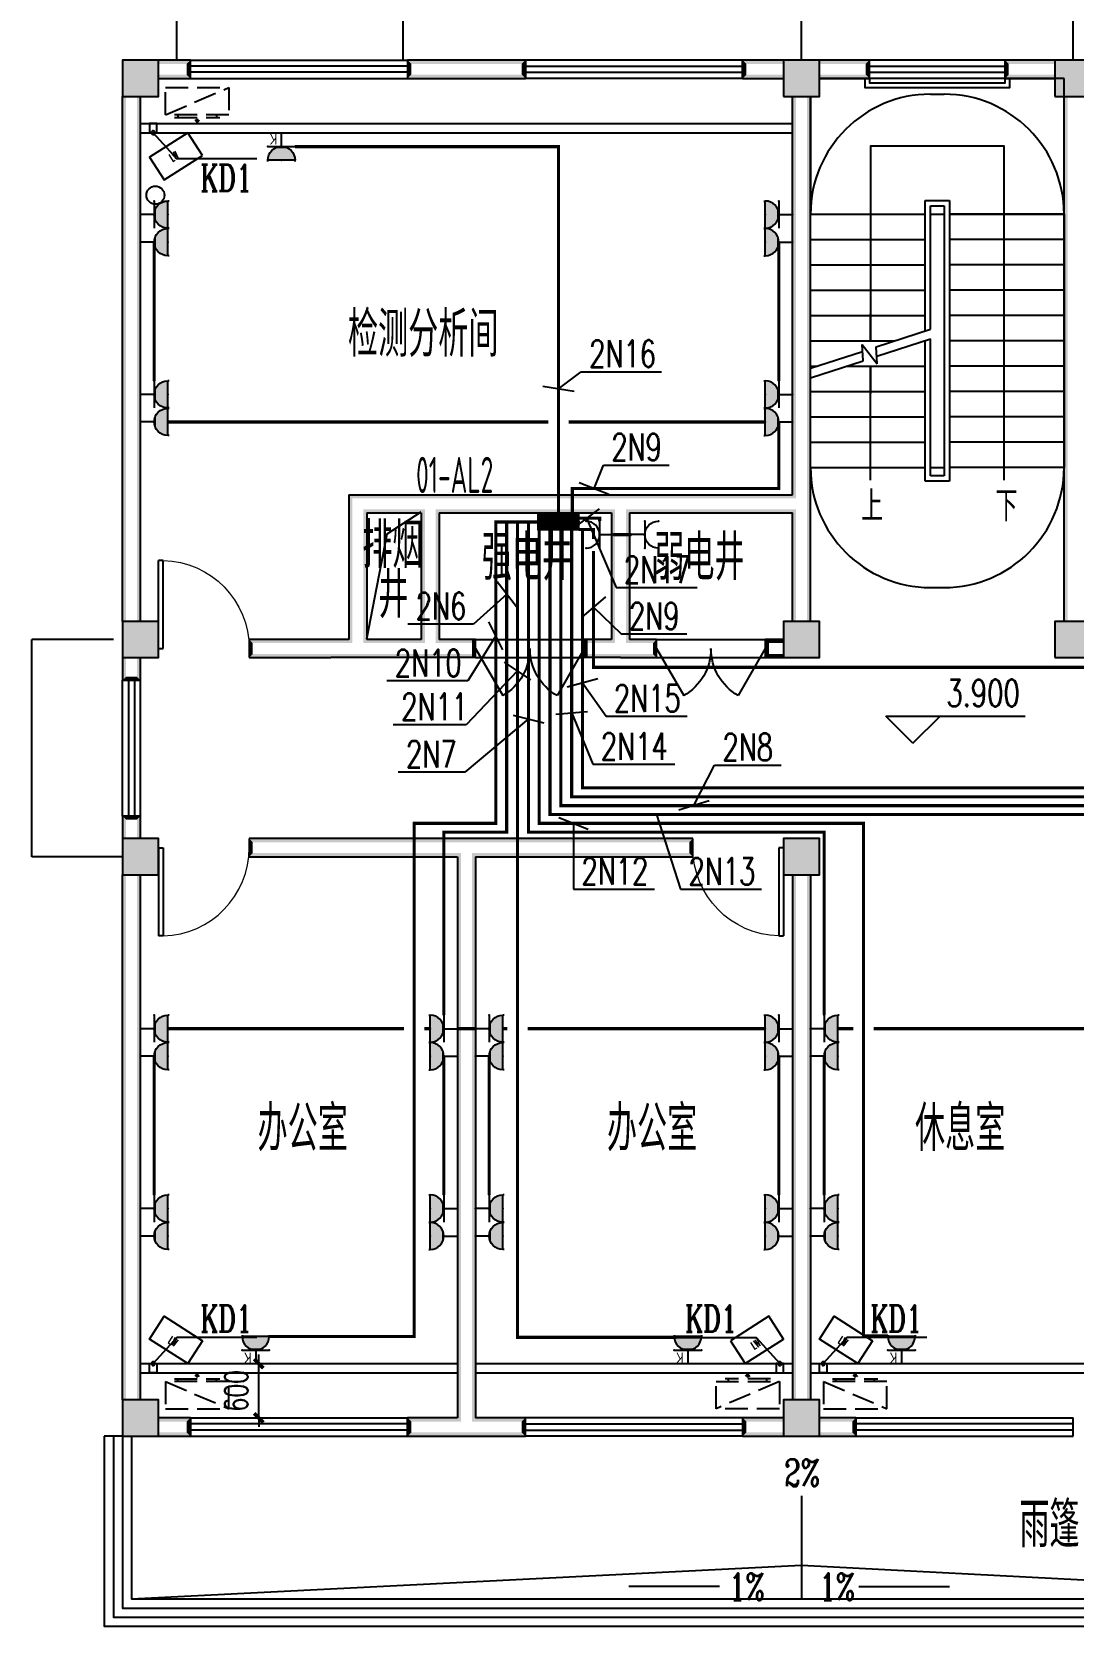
# Model space of a CAD drawing. Extents: x 6250600 to 6678662, y -692028 to -290561.
# Drawn here: x 6349184 to 6360684, y -453028 to -435415 of the extents above; entities that cross this region are included whole.
import ezdxf
from ezdxf.enums import TextEntityAlignment as Align

# ---------------------------------------------------------------- set-up
doc = ezdxf.new("R2010")
doc.units = 0
doc.header["$LTSCALE"] = 1000
doc.header["$MEASUREMENT"] = 0
doc.linetypes.add('DASH', pattern=[0.35, 0.25, -0.1])
doc.linetypes.add('DASHEDX2', pattern=[1.5, 1, -0.5])
doc.layers.get('0').update_dxf_attribs({"linetype": 'CONTINUOUS'})
doc.layers.get('Defpoints').update_dxf_attribs({"linetype": 'CONTINUOUS'})
for name, color, linetype in [('DIM-照明', 3, 'CONTINUOUS'), ('EQUIP-插座', 3, 'CONTINUOUS'), ('EQUIP-箱柜', 3, 'CONTINUOUS'), ('PUB_HATCH', 8, 'CONTINUOUS'), ('SYST', 7, 'CONTINUOUS'), ('TEL_TEXT', 7, 'CONTINUOUS'), ('WIRE-照明', 1, 'CONTINUOUS'), ('建筑底图', 251, 'CONTINUOUS')]:
    doc.layers.add(name, color=color, linetype=linetype)
doc.styles.add('_TCH_AXIS', font='COMPLEX', dxfattribs={"bigfont": 'GBCBIG'})
doc.styles.add('_TCH_DIM', font='SIMPLEX', dxfattribs={"bigfont": 'GBCBIG'})
doc.styles.add('_TCH_DIM_T3_T3', font='SIMPLEX', dxfattribs={"width": 0.705882, "bigfont": 'GBCBIG'})
doc.styles.add('_TCH_LABEL', font='COMPLEX', dxfattribs={"bigfont": 'GBCBIG'})
doc.styles.add('_TEL_DIM', font='sceie.shx', dxfattribs={"width": 0.8, "height": 3.5, "bigfont": 'sceic.shx'})
doc.styles.add('DIM_FONT', font='SIMPLEX', dxfattribs={"width": 0.7, "bigfont": 'GBCBIG'})
doc.styles.add('SCEI', font='sceie.shx', dxfattribs={"width": 0.8, "height": 400, "bigfont": 'sceic.shx'})
doc.styles.add('schuco', font='sceie.shx', dxfattribs={"width": 0.7, "bigfont": 'sceic.shx'})
doc.styles.get("Standard").update_dxf_attribs({"font": 'GBENOR', "bigfont": 'GBCBIG'})
doc.dimstyles.new('_TCH_ARCH&&100$TCH&&100', dxfattribs={"dimtxt": 252.875, "dimasz": 100, "dimexe": 250, "dimexo": 300, "dimgap": 122.3125, "dimtad": 1, "dimdec": 0, "dimzin": 0, "dimdsep": 46, "dimtxsty": '_TCH_DIM_T3_T3', "dimblk": 'ARCHTICK', "dimcen": 0.09, "dimclrt": 7, "dimazin": 2, "dimtfac": 1, "dimtdec": 0, "dimtix": 1, "dimtmove": 2, "dimatfit": 3, "dimfxl": 0, "dimtolj": 1, "dimtzin": 0, "dimarcsym": 0})

# ---------------------------------------------------------------- blocks, each defined once
blk = doc.blocks.new('$equip$00001848')
for p, q in [((-0.5, 1.05), (-0.5, 1)), ((-0.5, 1), (0.5, 1)), ((0.5, 1.05), (0.5, 1)), ((0.513, 1.05), (0.513, 1)), ((0.513, 1), (1.513, 1)), ((1.513, 1.05), (1.513, 1)), ((0, 0.5), (0, 0)), ((1.513, 0.5), (0.513, 0.5)), ((1.013, 0.5), (1.013, 0))]:
    blk.add_line(p, q)
for centre in [(0, 1), (1.013, 1)]:
    blk.add_arc(centre, 0.5, 180, 0)
for p in [(0, 1), (1.013, 1), (0, 0), (1.013, 0), (1.513, 0.5)]:
    blk.add_point(p)
for points in [[(0.433, 0.75), (-0.433, 0.75), (0.5, 1), (-0.5, 1)], [(0.25, 0.567), (-0.25, 0.567), (0.433, 0.75), (-0.433, 0.75)], [(1.446, 0.75), (0.58, 0.75), (1.513, 1), (0.513, 1)], [(1.263, 0.567), (0.763, 0.567), (1.446, 0.75), (0.58, 0.75)], [(0, 0.5), (0, 0.5), (0.25, 0.567), (-0.25, 0.567)], [(1.013, 0.5), (1.013, 0.5), (1.263, 0.567), (0.763, 0.567)]]:
    blk.add_solid(points)
at = {"layer": 'TEL_TEXT', "style": '_TEL_DIM', "flags": 1}
blk.add_attdef('A', text='', height=0.00002, dxfattribs=at).set_placement((0, 0), align=Align.MIDDLE_CENTER)
blk = doc.blocks.new('$equip$00001765')
for p, q in [((0, 0.55), (0, 1.05)), ((0.5, 0.55), (-0.5, 0.55)), ((-0.5, 0.05), (0.5, 0.05)), ((-0.5, 0), (-0.5, 0.05)), ((0.5, 0), (0.5, 0.05))]:
    blk.add_line(p, q)
blk.add_arc((0, 0.05), 0.5, 0, 180)
for p in [(0, 1.05), (-0.5, 0.55), (0, 0.05), (0.5, 0.55)]:
    blk.add_point(p)
for points in [[(0.433, 0.3), (-0.433, 0.3), (0.5, 0.05), (-0.5, 0.05)], [(0.25, 0.483), (-0.25, 0.483), (0.433, 0.3), (-0.433, 0.3)], [(0, 0.55), (0, 0.55), (0.25, 0.483), (-0.25, 0.483)]]:
    blk.add_solid(points)
at = {"color": 7, "style": '_TEL_DIM'}
blk.add_attdef('$TEXT$', text='', height=0.4, dxfattribs=at).set_placement((0.295, 0.837), align=Align.MIDDLE_CENTER)
at = {"color": 7, "style": '_TEL_DIM', "flags": 1}
blk.add_attdef('A', text='', height=0.00002, dxfattribs=at).set_placement((0, 0), align=Align.MIDDLE_CENTER)
blk = doc.blocks.new('*X35')
at = {"color": 0}
for p, q in [((-250, 33), (-83, 200)), ((-250, 68), (-118, 200)), ((-250, 104), (-154, 200)), ((-250, 139), (-189, 200)), ((-250, 174), (-224, 200)), ((-247, 0), (-47, 200)), ((-212, 0), (-12, 200)), ((-177, 0), (23, 200)), ((-141, 0), (59, 200)), ((-106, 0), (94, 200)), ((-71, 0), (129, 200)), ((-35, 0), (165, 200)), ((0, 0), (200, 200)), ((35, 0), (235, 200)), ((71, 0), (250, 179)), ((106, 0), (250, 144)), ((141, 0), (250, 109)), ((177, 0), (250, 73)), ((212, 0), (250, 38)), ((247, 0), (250, 3))]:
    blk.add_line(p, q, dxfattribs=at)
blk = doc.blocks.new('$equip$00002943')
for p, q in [((-0.75, 0.6), (-0.75, 0)), ((0.75, 0.6), (-0.75, 0.6)), ((0.75, 0), (0.75, 0.6)), ((-0.75, 0), (0.75, 0))]:
    blk.add_line(p, q)
for points, const_width in [([(-0.75, 0.3), (0.75, 0.3)], 0.6), ([(-0.75, 0.6), (-0.75, 0), (0.75, 0), (0.75, 0.6), (-0.75, 0.6), (-0.75, 0)], 0.0667)]:
    blk.add_lwpolyline(points, dxfattribs=dict(const_width=const_width))
for p in [(0, 0.6), (-0.75, 0.3), (0, 0), (0.75, 0.3)]:
    blk.add_point(p)
at = {"xscale": 0.00300000000061118, "yscale": 0.00300000000061118, "zscale": 0.00300000000061118}
blk.add_blockref('*X35', (0, 0), dxfattribs=at)
at = {"color": 7, "style": '_TEL_DIM', "flags": 1}
for tag in ['A', 'REMARK']:
    blk.add_attdef(tag, text='', height=0.00002, dxfattribs=at).set_placement((0, 0), align=Align.MIDDLE_CENTER)
blk = doc.blocks.new('$equip$00001267')
for p, q in [((0.5, 0.5), (-0.5, 0.5)), ((0, 0.5), (0, 0))]:
    blk.add_line(p, q)
blk.add_arc((0, 1), 0.5, 180, 0)
for p in [(-0.5, 1), (0.5, 1), (-0.5, 0.5), (0, 0), (0.5, 0.5)]:
    blk.add_point(p)
at = {"flags": 9}
blk.add_attdef('A', (0, 0), '', height=0.00002, dxfattribs=at)
blk = doc.blocks.new('A$C2E081725')
at = {"linetype": 'DASH'}
for p, q in [((700, 94), (0, 394)), ((600, 64), (100, 64)), ((138, 94), (138, 64)), ((350, 8), (327, 39)), ((350, 49), (350, 0)), ((350, 8), (373, 39)), ((563, 94), (563, 64))]:
    blk.add_line(p, q, dxfattribs=at)
blk.add_lwpolyline([(0, 394), (0, 94), (700, 94), (700, 394)], close=True, dxfattribs=at)
blk = doc.blocks.new('_ArchTick')
at = {"color": 0, "linetype": 'ByBlock', "const_width": 0.4}
blk.add_lwpolyline([(-0.5, -0.5), (0.5, 0.5)], dxfattribs=at)
blk = doc.blocks.new('*D296')
at = {"layer": 'Defpoints', "color": 0, "transparency": 16777216}
for p in [(6351418, -450128), (6351690, -450128), (6351418, -450728)]:
    blk.add_point(p, dxfattribs=at)
at = {"layer": '建筑底图', "color": 0, "lineweight": -2, "transparency": 16777216}
for p, q in [((6351690, -450128), (6351690, -450028)), ((6351690, -450728), (6351690, -450128)), ((6351718, -450128), (6351940, -450128)), ((6351690, -450728), (6351690, -450828)), ((6351718, -450728), (6351940, -450728))]:
    blk.add_line(p, q, dxfattribs=at)
at = {"layer": '建筑底图', "color": 0, "lineweight": -2, "transparency": 16777216, "xscale": 100, "yscale": 100, "zscale": 100}
for p, rotation in [((6351690, -450128), 270), ((6351690, -450728), 90)]:
    blk.add_blockref('_ArchTick', p, dxfattribs=dict(at, rotation=rotation))
at = {"layer": '建筑底图', "color": 7, "transparency": 16777216, "insert": (6351442, -450428), "char_height": 252.9, "attachment_point": 5, "rotation": 90, "style": '_TCH_DIM_T3_T3'}
blk.add_mtext('\\A1;600', dxfattribs=at)
blk = doc.blocks.new('$TCHSYS$WIN2D')
for p, q in [((-0.5, 0.5), (0.5, 0.5)), ((-0.5, 0.5), (-0.5, -0.5)), ((0.5, 0.5), (0.5, -0.5)), ((0.5, 0.167), (-0.5, 0.167)), ((0.5, -0.167), (-0.5, -0.167)), ((-0.5, -0.5), (0.5, -0.5))]:
    blk.add_line(p, q)
blk = doc.blocks.new('_FZH')
blk.add_lwpolyline([(-0.5, -0.5), (0.5, -0.5), (0.5, 0.5), (-0.5, 0.5)], close=True)
at = {"layer": 'PUB_HATCH'}
blk.add_solid([(-0.5, -0.5), (0.5, -0.5), (-0.5, 0.5), (0.5, 0.5)], dxfattribs=at)
blk = doc.blocks.new('$WINLIB2D$00000001')
at = {"color": 0}
for points in [[(-0.5, 0.5), (-0.5, -0.5)], [(-0.5, 0.5), (0.5, 0.5)], [(0.5, -0.5), (0.5, 0.5)], [(0.5, 0.1667), (-0.5, 0.1667)], [(0.5, -0.1667), (-0.5, -0.1667)], [(-0.5, -0.5), (0.5, -0.5)]]:
    blk.add_lwpolyline(points, dxfattribs=at)
blk = doc.blocks.new('$DorLib2D$00000231')
at = {"color": 0}
for p, q in [((-0.5, 0), (-0.25, 0.433)), ((0.5, 0), (0.25, 0.433))]:
    blk.add_line(p, q, dxfattribs=at)
for centre, start, end in [((-0.5, 0), 0, 60), ((0.5, 0), 120, 180)]:
    blk.add_arc(centre, 0.5, start, end, dxfattribs=at)
blk = doc.blocks.new('$DorLib2D$00000001')
for p, q in [((0.45, 0.975), (0.5, 0.975)), ((0.45, 0), (0.45, 0.975)), ((0.5, 0), (0.5, 0.975)), ((0.5, 0), (0.45, 0))]:
    blk.add_line(p, q)
at = {"lineweight": 13}
blk.add_arc((0.475, 0), 0.975, 91.4693, 180, dxfattribs=at)

msp = doc.modelspace()

# ---------------------------------------------------------------- hatches: boundary and pattern name
at = {"layer": '建筑底图'}
for points in [[(6350584.5, -435728.5), (6350184.5, -435728.5), (6350224.5, -435768.5), (6350544.5, -435768.5)], [(6350184.5, -435728.5), (6350184.5, -436128.5), (6350224.5, -436088.5), (6350224.5, -435768.5)], [(6350584.5, -436128.5), (6350584.5, -435728.5), (6350544.5, -435768.5), (6350544.5, -436088.5)], [(6350584.5, -435728.5), (6350584.5, -435768.5), (6350894.5, -435768.5), (6350934.5, -435728.5)], [(6350934.5, -435928.5), (6350934.5, -435728.5), (6350894.5, -435768.5), (6350894.5, -435888.5)], [(6354634.8, -435728.5), (6353334.5, -435728.5), (6353374.5, -435768.5), (6354594.8, -435768.5)], [(6353334.5, -435728.5), (6353334.5, -435928.5), (6353374.5, -435888.5), (6353374.5, -435768.5)], [(6354634.8, -435928.5), (6354634.8, -435728.5), (6354594.8, -435768.5), (6354594.8, -435888.5)], [(6357484.5, -435768.5), (6357484.5, -435728.5), (6357034.8, -435728.5), (6357074.8, -435768.5)], [(6357034.8, -435728.5), (6357034.8, -435928.5), (6357074.8, -435888.5), (6357074.8, -435768.5)], [(6357884.5, -435728.5), (6357484.5, -435728.5), (6357524.5, -435768.5), (6357844.5, -435768.5)], [(6357484.5, -435728.5), (6357484.5, -436128.5), (6357524.5, -436088.5), (6357524.5, -435768.5)], [(6357884.5, -436128.5), (6357884.5, -435728.5), (6357844.5, -435768.5), (6357844.5, -436088.5)], [(6357884.5, -435728.5), (6357884.5, -435768.5), (6358394.5, -435768.5), (6358434.5, -435728.5)], [(6358434.5, -435928.5), (6358434.5, -435728.5), (6358394.5, -435768.5), (6358394.5, -435888.5)], [(6360484.5, -435768.5), (6360484.5, -435728.5), (6359934.5, -435728.5), (6359974.5, -435768.5)], [(6359934.5, -435728.5), (6359934.5, -435928.5), (6359974.5, -435888.5), (6359974.5, -435768.5)], [(6360884.5, -435728.5), (6360484.5, -435728.5), (6360524.5, -435768.5), (6360844.5, -435768.5)], [(6360484.5, -435728.5), (6360484.5, -436128.5), (6360524.5, -436088.5), (6360524.5, -435768.5)], [(6350584.5, -435888.5), (6350584.5, -435928.5), (6350934.5, -435928.5), (6350894.5, -435888.5)], [(6353334.5, -435928.5), (6354634.8, -435928.5), (6354594.8, -435888.5), (6353374.5, -435888.5)], [(6357484.5, -435928.5), (6357484.5, -435888.5), (6357074.8, -435888.5), (6357034.8, -435928.5)], [(6357884.5, -435888.5), (6357884.5, -435928.5), (6358434.5, -435928.5), (6358394.5, -435888.5)], [(6360484.5, -435928.5), (6360484.5, -435888.5), (6359974.5, -435888.5), (6359934.5, -435928.5)], [(6350184.5, -436128.5), (6350584.5, -436128.5), (6350544.5, -436088.5), (6350224.5, -436088.5)], [(6357484.5, -436128.5), (6357884.5, -436128.5), (6357844.5, -436088.5), (6357524.5, -436088.5)], [(6360484.5, -436128.5), (6360884.5, -436128.5), (6360844.5, -436088.5), (6360524.5, -436088.5)], [(6350224.5, -436128.5), (6350184.5, -436128.5), (6350184.5, -441928.5), (6350224.5, -441928.5)], [(6350384.5, -436128.5), (6350344.5, -436128.5), (6350344.5, -441928.5), (6350384.5, -441928.5)], [(6357624.5, -436128.5), (6357584.5, -436128.5), (6357584.5, -440528.4), (6357624.5, -440568.4)], [(6357784.5, -436128.5), (6357744.5, -436128.5), (6357744.5, -440628.4), (6357784.5, -440628.4)], [(6360624.5, -436128.5), (6360584.5, -436128.5), (6360584.5, -439528.5), (6360624.5, -439528.5)], [(6360584.5, -441928.5), (6360624.5, -441928.5), (6360624.5, -439528.5), (6360584.5, -439528.5)], [(6352684.5, -440528.4), (6352684.5, -442128.5), (6352724.5, -442168.5), (6352724.5, -440568.4)], [(6352684.5, -440528.4), (6353584.5, -440528.4), (6353584.5, -440568.4), (6352724.5, -440568.4)], [(6353584.5, -440528.4), (6355684.5, -440528.4), (6355684.5, -440568.4), (6353584.5, -440568.4)], [(6355684.5, -440528.4), (6357584.5, -440528.4), (6357624.5, -440568.4), (6355684.5, -440568.4)], [(6357744.5, -441928.5), (6357784.5, -441928.5), (6357784.5, -440628.4), (6357744.5, -440628.4)], [(6352884.5, -440728.4), (6352884.5, -442128.5), (6352844.5, -442168.5), (6352844.5, -440688.4)], [(6352884.5, -440728.4), (6353484.5, -440728.4), (6353524.5, -440688.4), (6352844.5, -440688.4)], [(6353484.5, -440728.4), (6353484.5, -442128.5), (6353524.5, -442168.5), (6353524.5, -440688.4)], [(6353684.5, -440728.4), (6355584.5, -440728.4), (6355624.5, -440688.4), (6353644.5, -440688.4)], [(6353684.5, -440728.4), (6353684.5, -442128.5), (6353644.5, -442168.5), (6353644.5, -440688.4)], [(6355584.5, -440728.4), (6355584.5, -442128.5), (6355624.5, -442168.5), (6355624.5, -440688.4)], [(6355784.5, -440728.4), (6357584.5, -440728.4), (6357624.5, -440688.4), (6355744.5, -440688.4)], [(6355784.5, -440728.4), (6355784.5, -442128.5), (6355744.5, -442168.5), (6355744.5, -440688.4)], [(6357584.5, -441928.5), (6357624.5, -441928.5), (6357624.5, -440688.4), (6357584.5, -440728.4)], [(6350584.5, -441928.5), (6350184.5, -441928.5), (6350224.5, -441968.5), (6350544.5, -441968.5)], [(6350184.5, -441928.5), (6350184.5, -442328.5), (6350224.5, -442288.5), (6350224.5, -441968.5)], [(6350584.5, -442328.5), (6350584.5, -441928.5), (6350544.5, -441968.5), (6350544.5, -442288.5)], [(6357884.5, -441928.5), (6357484.5, -441928.5), (6357524.5, -441968.5), (6357844.5, -441968.5)], [(6357484.5, -441928.5), (6357484.5, -442328.5), (6357524.5, -442288.5), (6357524.5, -441968.5)], [(6357884.5, -442328.5), (6357884.5, -441928.5), (6357844.5, -441968.5), (6357844.5, -442288.5)], [(6360884.5, -441928.5), (6360484.5, -441928.5), (6360524.5, -441968.5), (6360844.5, -441968.5)], [(6360484.5, -441928.5), (6360484.5, -442328.5), (6360524.5, -442288.5), (6360524.5, -441968.5)], [(6352484.5, -442128.5), (6351584.5, -442128.5), (6351624.5, -442168.5), (6352484.5, -442168.5)], [(6351584.5, -442128.5), (6351584.5, -442328.5), (6351624.5, -442288.5), (6351624.5, -442168.5)], [(6352684.5, -442128.5), (6352484.5, -442128.5), (6352484.5, -442168.5), (6352724.5, -442168.5)], [(6353484.5, -442128.5), (6352884.5, -442128.5), (6352844.5, -442168.5), (6353524.5, -442168.5)], [(6354084.6, -442128.5), (6353684.5, -442128.5), (6353644.5, -442168.5), (6354084.6, -442168.5)], [(6354084.6, -442328.5), (6354084.6, -442128.5), (6354044.6, -442128.5), (6354044.6, -442328.5)], [(6355584.5, -442128.5), (6355284.6, -442128.5), (6355284.6, -442168.5), (6355624.5, -442168.5)], [(6355284.6, -442328.5), (6355284.6, -442128.5), (6355324.6, -442128.5), (6355324.6, -442328.5)], [(6356084.6, -442128.5), (6355784.5, -442128.5), (6355744.5, -442168.5), (6356044.6, -442168.5)], [(6356084.6, -442328.5), (6356084.6, -442128.5), (6356044.6, -442168.5), (6356044.6, -442288.5)], [(6357484.5, -442168.5), (6357484.5, -442128.5), (6357284.6, -442128.5), (6357324.6, -442168.5)], [(6357284.6, -442128.5), (6357284.6, -442328.5), (6357324.6, -442288.5), (6357324.6, -442168.5)], [(6350184.5, -442328.5), (6350584.5, -442328.5), (6350544.5, -442288.5), (6350224.5, -442288.5)], [(6350224.5, -442328.5), (6350184.5, -442328.5), (6350184.5, -442578.5), (6350224.5, -442538.5)], [(6350384.5, -442328.5), (6350344.5, -442328.5), (6350344.5, -442538.5), (6350384.5, -442578.5)], [(6351584.5, -442328.5), (6352484.5, -442328.5), (6352484.5, -442288.5), (6351624.5, -442288.5)], [(6352784.5, -442328.5), (6352484.5, -442328.5), (6352484.5, -442288.5), (6352784.5, -442288.5)], [(6353584.5, -442328.5), (6352784.5, -442328.5), (6352784.5, -442288.5), (6353584.5, -442288.5)], [(6354084.6, -442328.5), (6353584.5, -442328.5), (6353584.5, -442288.5), (6354084.6, -442288.5)], [(6355684.5, -442328.5), (6355284.6, -442328.5), (6355284.6, -442288.5), (6355684.5, -442288.5)], [(6355684.5, -442328.5), (6356084.6, -442328.5), (6356044.6, -442288.5), (6355684.5, -442288.5)], [(6357484.5, -442328.5), (6357484.5, -442288.5), (6357324.6, -442288.5), (6357284.6, -442328.5)], [(6357484.5, -442328.5), (6357884.5, -442328.5), (6357844.5, -442288.5), (6357524.5, -442288.5)], [(6360484.5, -442328.5), (6360884.5, -442328.5), (6360844.5, -442288.5), (6360524.5, -442288.5)], [(6350184.5, -442578.5), (6350384.5, -442578.5), (6350344.5, -442538.5), (6350224.5, -442538.5)], [(6350384.5, -444078.5), (6350184.5, -444078.5), (6350224.5, -444118.5), (6350344.5, -444118.5)], [(6350184.5, -444328.5), (6350224.5, -444328.5), (6350224.5, -444118.5), (6350184.5, -444078.5)], [(6350344.5, -444328.5), (6350384.5, -444328.5), (6350384.5, -444078.5), (6350344.5, -444118.5)], [(6350584.5, -444328.5), (6350184.5, -444328.5), (6350224.5, -444368.5), (6350544.5, -444368.5)], [(6350184.5, -444328.5), (6350184.5, -444728.5), (6350224.5, -444688.5), (6350224.5, -444368.5)], [(6350584.5, -444728.5), (6350584.5, -444328.5), (6350544.5, -444368.5), (6350544.5, -444688.5)], [(6353984.5, -444328.5), (6351584.5, -444328.5), (6351624.5, -444368.5), (6353984.5, -444368.5)], [(6351584.5, -444328.5), (6351584.5, -444528.5), (6351624.5, -444488.5), (6351624.5, -444368.5)], [(6356484.5, -444328.5), (6353984.5, -444328.5), (6353984.5, -444368.5), (6356444.5, -444368.5)], [(6356484.5, -444528.5), (6356484.5, -444328.5), (6356444.5, -444368.5), (6356444.5, -444488.5)], [(6357884.5, -444328.5), (6357484.5, -444328.5), (6357524.5, -444368.5), (6357844.5, -444368.5)], [(6357484.5, -444328.5), (6357484.5, -444728.5), (6357524.5, -444688.5), (6357524.5, -444368.5)], [(6357884.5, -444728.5), (6357884.5, -444328.5), (6357844.5, -444368.5), (6357844.5, -444688.5)], [(6351584.5, -444528.5), (6353884.5, -444528.5), (6353924.5, -444488.5), (6351624.5, -444488.5)], [(6353884.5, -444528.5), (6353884.5, -450728.5), (6353924.5, -450768.5), (6353924.5, -444488.5)], [(6354084.5, -444528.5), (6356484.5, -444528.5), (6356444.5, -444488.5), (6354044.5, -444488.5)], [(6354084.5, -444528.5), (6354084.5, -450728.5), (6354044.5, -450768.5), (6354044.5, -444488.5)], [(6350184.5, -444728.5), (6350584.5, -444728.5), (6350544.5, -444688.5), (6350224.5, -444688.5)], [(6350224.5, -444728.5), (6350184.5, -444728.5), (6350184.5, -450528.5), (6350224.5, -450528.5)], [(6350384.5, -444728.5), (6350344.5, -444728.5), (6350344.5, -450528.5), (6350384.5, -450528.5)], [(6357484.5, -444728.5), (6357884.5, -444728.5), (6357844.5, -444688.5), (6357524.5, -444688.5)], [(6357584.5, -450528.5), (6357624.5, -450528.5), (6357624.5, -444728.5), (6357584.5, -444728.5)], [(6357744.5, -450528.5), (6357784.5, -450528.5), (6357784.5, -444728.5), (6357744.5, -444728.5)], [(6350584.5, -450528.5), (6350184.5, -450528.5), (6350224.5, -450568.5), (6350544.5, -450568.5)], [(6350184.5, -450528.5), (6350184.5, -450928.5), (6350224.5, -450888.5), (6350224.5, -450568.5)], [(6350584.5, -450928.5), (6350584.5, -450528.5), (6350544.5, -450568.5), (6350544.5, -450888.5)], [(6357884.5, -450528.5), (6357484.5, -450528.5), (6357524.5, -450568.5), (6357844.5, -450568.5)], [(6357484.5, -450528.5), (6357484.5, -450928.5), (6357524.5, -450888.5), (6357524.5, -450568.5)], [(6357884.5, -450928.5), (6357884.5, -450528.5), (6357844.5, -450568.5), (6357844.5, -450888.5)], [(6350184.5, -450928.5), (6350584.5, -450928.5), (6350544.5, -450888.5), (6350224.5, -450888.5)], [(6350584.5, -450728.5), (6350584.5, -450768.5), (6350894.5, -450768.5), (6350934.5, -450728.5)], [(6350584.5, -450888.5), (6350584.5, -450928.5), (6350934.5, -450928.5), (6350894.5, -450888.5)], [(6350934.5, -450928.5), (6350934.5, -450728.5), (6350894.5, -450768.5), (6350894.5, -450888.5)], [(6353884.5, -450728.5), (6353334.5, -450728.5), (6353374.5, -450768.5), (6353924.5, -450768.5)], [(6353334.5, -450728.5), (6353334.5, -450928.5), (6353374.5, -450888.5), (6353374.5, -450768.5)], [(6353334.5, -450928.5), (6353984.5, -450928.5), (6353984.5, -450888.5), (6353374.5, -450888.5)], [(6353984.5, -450928.5), (6354634.5, -450928.5), (6354594.5, -450888.5), (6353984.5, -450888.5)], [(6354634.5, -450728.5), (6354084.5, -450728.5), (6354044.5, -450768.5), (6354594.5, -450768.5)], [(6354634.5, -450928.5), (6354634.5, -450728.5), (6354594.5, -450768.5), (6354594.5, -450888.5)], [(6357484.5, -450768.5), (6357484.5, -450728.5), (6357034.5, -450728.5), (6357074.5, -450768.5)], [(6357034.5, -450728.5), (6357034.5, -450928.5), (6357074.5, -450888.5), (6357074.5, -450768.5)], [(6357484.5, -450928.5), (6357484.5, -450888.5), (6357074.5, -450888.5), (6357034.5, -450928.5)], [(6357484.5, -450928.5), (6357884.5, -450928.5), (6357844.5, -450888.5), (6357524.5, -450888.5)], [(6357884.5, -450728.5), (6357884.5, -450768.5), (6358244.5, -450768.5), (6358284.5, -450728.5)], [(6357884.5, -450888.5), (6357884.5, -450928.5), (6358284.5, -450928.5), (6358244.5, -450888.5)], [(6358284.5, -450928.5), (6358284.5, -450728.5), (6358244.5, -450768.5), (6358244.5, -450888.5)]]:
    msp.add_hatch(color=256, dxfattribs=at).paths.add_polyline_path(points)

# ---------------------------------------------------------------- linework, layer by layer
at = {"layer": 'DIM-照明'}
for p, q in [((6354827.5, -439329.3), (6355172.8, -439385.9)), ((6355230.3, -440395.3), (6355556.1, -440523.2)), ((6355449.2, -440682.9), (6355169.8, -440893.7)), ((6354535.8, -441766.8), (6354321.6, -441490)), ((6355518.9, -441656.3), (6355254.1, -441885.2)), ((6354387.4, -442244.1), (6354230, -441931.5)), ((6354693.5, -442573.9), (6354403.8, -442377.5)), ((6355097.8, -442652.1), (6355435.2, -442558.8)), ((6354498.9, -442962.3), (6354838.4, -443047.3)), ((6355320.9, -442927.3), (6354972.1, -442957.2)), ((6356664.4, -443912.3), (6356329.8, -444014.7)), ((6355003.3, -444094.9), (6355328.6, -444223.9)), ((6356259.2, -444062.7), (6355909.2, -444060.2))]:
    msp.add_line(p, q, dxfattribs=at)
for points in [[(6355000.1, -439357.6), (6355252.1, -439169.8)], [(6355252.1, -439169.8), (6356137.1, -439169.8)], [(6355393.2, -440459.2), (6355496.5, -440200.8)], [(6355496.5, -440200.8), (6356221.5, -440200.8)], [(6355309.5, -440788.3), (6355636.1, -441554.1)], [(6355636.1, -441554.1), (6356531.1, -441554.1)], [(6354428.7, -441628.4), (6354061.9, -441958)], [(6355386.5, -441770.8), (6355692.2, -442066.6)], [(6354061.9, -441958), (6353336.9, -441958)], [(6354308.7, -442087.8), (6354000.6, -442586.5)], [(6355692.2, -442066.6), (6356417.2, -442066.6)], [(6354000.6, -442586.5), (6353105.6, -442586.5)], [(6354548.7, -442475.7), (6353980.4, -443070.1)], [(6355266.5, -442605.4), (6355525.4, -442976.7)], [(6355146.5, -442942.2), (6355381.2, -443506.8)], [(6355525.4, -442976.7), (6356420.4, -442976.7)], [(6353980.4, -443070.1), (6353175.4, -443070.1)], [(6354668.7, -443004.8), (6353964.7, -443593.5)], [(6353964.7, -443593.5), (6353229.7, -443593.5)], [(6355381.2, -443506.8), (6356286.2, -443506.8)], [(6356497.1, -443963.5), (6356724.2, -443514.8)], [(6356724.2, -443514.8), (6357459.2, -443514.8)], [(6355166, -444159.4), (6355166.9, -444886.7)], [(6356084.2, -444061.4), (6356349.3, -444887.5)], [(6355166.9, -444886.7), (6356061.9, -444886.7)], [(6356349.3, -444887.5), (6357244.3, -444887.5)]]:
    msp.add_lwpolyline(points, dxfattribs=at)
at = {"layer": 'WIRE-照明', "const_width": 35}
for points in [[(6355000.1, -440733.4), (6355000.1, -436682.3), (6352090.7, -436682.3)], [(6355153.3, -440719.2), (6355153.3, -440459.2), (6357434.5, -440459.2), (6357434.5, -439724.2)], [(6354428.7, -440829.8), (6354428.7, -444257.4), (6353734.5, -444257.4), (6353734.5, -446278)], [(6354548.7, -440829.8), (6354548.7, -449838.6), (6356279.2, -449838.6)], [(6355230.2, -440788.3), (6355455.2, -440788.3), (6355455.2, -440819.8)], [(6354906.5, -440908.4), (6354906.5, -444061.4), (6361977.4, -444061.4), (6361977.4, -449838.6), (6363711.5, -449838.6)], [(6355026.5, -440908.4), (6355026.5, -443963.5), (6365134.5, -443963.5), (6365134.5, -446278)], [(6355146.5, -440908.4), (6355146.5, -443865.5), (6365489, -443865.5), (6365489, -449822.5), (6365733.1, -449822.5)], [(6355805.2, -440969.8), (6355605.2, -440969.8)], [(6355386.5, -441148.7), (6355386.5, -442434.9), (6367220.6, -442434.9), (6367220.6, -441552.6)]]:
    msp.add_lwpolyline(points, dxfattribs=at)
at = {"layer": 'WIRE-照明', "color": 1, "const_width": 35}
for points in [[(6350534.5, -439270.4), (6350534.5, -437737.5)], [(6357434.5, -439270.4), (6357434.5, -437737.5)], [(6350684.5, -439724.2), (6354887.6, -439724.2)], [(6355112.6, -439724.2), (6357284.5, -439724.2)], [(6354777.3, -440829.8), (6354308.7, -440829.8), (6354308.7, -444159.4), (6353406.5, -444159.4), (6353406.5, -449828.5), (6351806.3, -449828.5)], [(6357934.5, -446278), (6357934.5, -444257.4), (6354668.7, -444257.4), (6354668.7, -440829.8)], [(6358638.5, -449821), (6358369, -449821), (6358369, -444159.4), (6354786.5, -444159.4), (6354786.5, -440908.4)], [(6355225.1, -440913.4), (6355386.5, -440913.4), (6355386.5, -441016)], [(6371024.9, -449838.6), (6369217.8, -449838.6), (6369217.8, -443767.6), (6355266.5, -443767.6), (6355266.5, -440908.4)], [(6353294, -446427.8), (6350684.5, -446427.8)], [(6353584.5, -446427.8), (6353519, -446427.8)], [(6353884.5, -446428), (6354084.5, -446428)], [(6354436.1, -446427.8), (6354384.5, -446427.8)], [(6357284.5, -446427.8), (6354661.1, -446427.8)], [(6358256.5, -446427.8), (6358084.5, -446427.8)], [(6360884.5, -446427.8), (6358481.5, -446427.8)], [(6350534.5, -448264.7), (6350534.5, -446731.8)], [(6353734.5, -448264.7), (6353734.5, -446731.8)], [(6354234.5, -448264.7), (6354234.5, -446731.8)], [(6357434.5, -448264.7), (6357434.5, -446731.8)], [(6357934.5, -448264.7), (6357934.5, -446731.8)], [(6356301.8, -449838.6), (6356279.2, -449838.6)]]:
    msp.add_lwpolyline(points, dxfattribs=at)
at = {"layer": '建筑底图'}
for p, q in [((6350784.5, -435728.5), (6350784.5, -434728.5)), ((6353284.5, -435728.5), (6353284.5, -434728.5)), ((6357684.5, -435728.5), (6357684.5, -434728.5)), ((6360684.5, -435728.5), (6360684.5, -434728.5)), ((6350934.5, -435728.5), (6350584.5, -435728.5)), ((6350934.5, -435928.5), (6350934.5, -435728.5)), ((6354634.8, -435728.5), (6353334.5, -435728.5)), ((6353334.5, -435728.5), (6353334.5, -435928.5)), ((6354634.8, -435928.5), (6354634.8, -435728.5)), ((6357484.5, -435728.5), (6357034.8, -435728.5)), ((6357034.8, -435728.5), (6357034.8, -435928.5)), ((6358434.5, -435728.5), (6357884.5, -435728.5)), ((6358434.5, -435928.5), (6358434.5, -435728.5)), ((6360484.5, -435728.5), (6359934.5, -435728.5)), ((6359934.5, -435728.5), (6359934.5, -435928.5)), ((6350584.5, -435928.5), (6350934.5, -435928.5)), ((6353334.5, -435928.5), (6354634.8, -435928.5)), ((6357034.8, -435928.5), (6357484.5, -435928.5)), ((6360584.5, -435928.5), (6357884.5, -435928.5)), ((6357884.5, -435928.5), (6358434.5, -435928.5)), ((6360484.5, -435928.5), (6357884.5, -435928.5)), ((6359934.5, -435928.5), (6360484.5, -435928.5)), ((6360584.5, -437328.5), (6360584.5, -435928.5)), ((6359109.5, -436103.5), (6359259.5, -436103.5)), ((6350184.5, -441928.5), (6350184.5, -436128.5)), ((6350384.5, -441928.5), (6350384.5, -436128.5)), ((6357584.5, -440528.4), (6357584.5, -436128.5)), ((6357784.5, -436128.5), (6357784.5, -437328.5)), ((6357784.5, -440628.4), (6357784.5, -436128.5)), ((6357784.5, -436128.5), (6357784.5, -437428.5)), ((6360584.5, -439528.5), (6360584.5, -436128.5)), ((6360584.5, -437428.5), (6360584.5, -436128.5)), ((6350384.5, -436428.5), (6357584.5, -436428.5)), ((6350384.5, -436428.5), (6357584.5, -436428.5)), ((6350384.5, -436528.5), (6357584.5, -436528.5)), ((6350384.5, -436528.5), (6357584.5, -436528.5)), ((6359049.5, -438719.5), (6359049.5, -437278.5)), ((6359049.5, -437278.5), (6359319.5, -437278.5)), ((6359109.5, -438700), (6359109.5, -437338.5)), ((6359109.5, -437338.5), (6359259.5, -437338.5)), ((6359259.5, -437338.5), (6359259.5, -440318.5)), ((6359319.5, -437278.5), (6359319.5, -440378.5)), ((6357784.5, -439131.8), (6357784.5, -437428.5)), ((6357784.5, -437428.5), (6359049.5, -437428.5)), ((6357784.5, -437428.5), (6359049.5, -437428.5)), ((6359109.5, -438700), (6359109.5, -437428.5)), ((6359109.5, -437428.5), (6359259.5, -437428.5)), ((6359259.5, -437428.5), (6359259.5, -440228.5)), ((6360584.5, -437428.5), (6359319.5, -437428.5)), ((6359319.5, -437428.5), (6360584.5, -437428.5)), ((6360584.5, -437428.5), (6360584.5, -440228.5)), ((6357784.5, -437708.5), (6359049.5, -437708.5)), ((6360584.5, -437708.5), (6359319.5, -437708.5)), ((6357784.5, -437988.5), (6359049.5, -437988.5)), ((6360584.5, -437988.5), (6359319.5, -437988.5)), ((6357784.5, -438268.5), (6359049.5, -438268.5)), ((6360584.5, -438268.5), (6359319.5, -438268.5)), ((6357784.5, -438548.5), (6359049.5, -438548.5)), ((6360584.5, -438548.5), (6359319.5, -438548.5)), ((6358510.7, -438895.1), (6359109.5, -438700)), ((6357784.5, -438828.5), (6358715.2, -438828.5)), ((6358364.3, -439048), (6358354.8, -438869.8)), ((6358354.8, -438869.8), (6358520.6, -439081.6)), ((6358520.6, -439081.6), (6358510.7, -438895.1)), ((6358516.2, -438998.5), (6359109.5, -438805.1)), ((6359037.9, -438828.5), (6359049.5, -438828.5)), ((6359049.5, -440378.5), (6359049.5, -438824.7)), ((6359109.5, -440228.5), (6359109.5, -438805.1)), ((6359109.5, -440318.5), (6359109.5, -438805.1)), ((6360584.5, -438828.5), (6359319.5, -438828.5)), ((6357784.5, -439131.8), (6358358.8, -438944.6)), ((6357784.5, -439668.5), (6357784.5, -438945.9)), ((6357784.5, -439237), (6358364.3, -439048)), ((6357784.5, -439108.5), (6357856, -439108.5)), ((6357784.5, -440228.5), (6357784.5, -439237)), ((6358178.8, -439108.5), (6359049.5, -439108.5)), ((6360584.5, -439108.5), (6359319.5, -439108.5)), ((6357784.5, -439388.5), (6359049.5, -439388.5)), ((6360584.5, -439388.5), (6359319.5, -439388.5)), ((6360584.5, -441928.5), (6360584.5, -439528.5)), ((6357784.5, -439668.5), (6359049.5, -439668.5)), ((6360584.5, -439668.5), (6359319.5, -439668.5)), ((6357784.5, -439948.5), (6359049.5, -439948.5)), ((6360584.5, -439948.5), (6359319.5, -439948.5)), ((6357784.5, -440228.5), (6359049.5, -440228.5)), ((6359109.5, -440228.5), (6359259.5, -440228.5)), ((6359259.5, -440318.5), (6359109.5, -440318.5)), ((6360584.5, -440228.5), (6359319.5, -440228.5)), ((6359319.5, -440378.5), (6359049.5, -440378.5)), ((6352684.5, -440528.4), (6352684.5, -442128.5)), ((6352684.5, -440528.4), (6353584.5, -440528.4)), ((6353584.5, -440528.4), (6355684.5, -440528.4)), ((6355684.5, -440528.4), (6357584.5, -440528.4)), ((6357784.5, -441928.5), (6357784.5, -440628.4)), ((6352884.5, -440728.4), (6352884.5, -442128.5)), ((6352884.5, -440728.4), (6353484.5, -440728.4)), ((6353484.5, -440728.4), (6353484.5, -442128.5)), ((6353684.5, -440728.4), (6355584.5, -440728.4)), ((6353684.5, -440728.4), (6353684.5, -442128.5)), ((6355584.5, -440728.4), (6355584.5, -442128.5)), ((6355784.5, -440728.4), (6357584.5, -440728.4)), ((6355784.5, -440728.4), (6355784.5, -442128.5)), ((6357584.5, -441928.5), (6357584.5, -440728.4)), ((6359109.5, -441553.5), (6359259.5, -441553.5)), ((6349184.5, -444528.5), (6349184.5, -442128.5)), ((6350084.5, -442128.5), (6349184.5, -442128.5)), ((6352484.5, -442128.5), (6351584.5, -442128.5)), ((6351584.5, -442128.5), (6351584.5, -442328.5)), ((6352684.5, -442128.5), (6352484.5, -442128.5)), ((6353484.5, -442128.5), (6352884.5, -442128.5)), ((6354084.6, -442128.5), (6353684.5, -442128.5)), ((6354084.6, -442128.5), (6355284.6, -442128.5)), ((6354084.6, -442328.5), (6354084.6, -442128.5)), ((6355584.5, -442128.5), (6355284.6, -442128.5)), ((6355284.6, -442328.5), (6355284.6, -442128.5)), ((6356084.6, -442128.5), (6355784.5, -442128.5)), ((6356084.6, -442128.5), (6357284.6, -442128.5)), ((6356084.6, -442328.5), (6356084.6, -442128.5)), ((6357484.5, -442128.5), (6357284.6, -442128.5)), ((6357284.6, -442128.5), (6357284.6, -442328.5)), ((6350184.5, -442328.5), (6350184.5, -442578.5)), ((6350384.5, -442578.5), (6350384.5, -442328.5)), ((6351584.5, -442328.5), (6352484.5, -442328.5)), ((6352784.5, -442328.5), (6352484.5, -442328.5)), ((6353584.5, -442328.5), (6352784.5, -442328.5)), ((6354084.6, -442328.5), (6353584.5, -442328.5)), ((6354084.6, -442328.5), (6355284.6, -442328.5)), ((6355684.5, -442328.5), (6355284.6, -442328.5)), ((6355684.5, -442328.5), (6356084.6, -442328.5)), ((6356084.6, -442328.5), (6357284.6, -442328.5)), ((6357284.6, -442328.5), (6357484.5, -442328.5)), ((6350184.5, -442578.5), (6350384.5, -442578.5)), ((6358915.3, -443274.3), (6358615.3, -442974.3)), ((6358615.3, -442974.3), (6360155.5, -442974.3)), ((6358915.3, -443274.3), (6359215.3, -442974.3)), ((6350384.5, -444078.5), (6350184.5, -444078.5)), ((6350184.5, -444078.5), (6350184.5, -444328.5)), ((6350384.5, -444328.5), (6350384.5, -444078.5)), ((6353984.5, -444328.5), (6351584.5, -444328.5)), ((6351584.5, -444328.5), (6351584.5, -444528.5)), ((6356484.5, -444328.5), (6353984.5, -444328.5)), ((6356484.5, -444528.5), (6356484.5, -444328.5)), ((6350184.5, -444528.5), (6349184.5, -444528.5)), ((6350084.5, -444528.5), (6349184.5, -444528.5)), ((6351584.5, -444528.5), (6353884.5, -444528.5)), ((6353884.5, -444528.5), (6353884.5, -450728.5)), ((6354084.5, -444528.5), (6356484.5, -444528.5)), ((6354084.5, -444528.5), (6354084.5, -450728.5)), ((6350184.5, -450528.5), (6350184.5, -444728.5)), ((6350384.5, -450528.5), (6350384.5, -444728.5)), ((6357584.5, -444728.5), (6357584.5, -450528.5)), ((6357784.5, -444728.5), (6357784.5, -450528.5)), ((6350384.5, -450128.5), (6353884.5, -450128.5)), ((6354084.5, -450128.5), (6357584.5, -450128.5)), ((6357784.5, -450128.5), (6361184.5, -450128.5)), ((6350384.5, -450228.5), (6353884.5, -450228.5)), ((6354084.5, -450228.5), (6357584.5, -450228.5)), ((6357784.5, -450228.5), (6361184.5, -450228.5)), ((6350934.5, -450728.5), (6350584.5, -450728.5)), ((6350934.5, -450928.5), (6350934.5, -450728.5)), ((6353884.5, -450728.5), (6353334.5, -450728.5)), ((6353334.5, -450728.5), (6353334.5, -450928.5)), ((6354634.5, -450728.5), (6354084.5, -450728.5)), ((6354634.5, -450928.5), (6354634.5, -450728.5)), ((6357484.5, -450728.5), (6357034.5, -450728.5)), ((6357034.5, -450728.5), (6357034.5, -450928.5)), ((6358284.5, -450728.5), (6357884.5, -450728.5)), ((6358284.5, -450928.5), (6358284.5, -450728.5)), ((6350184.5, -450928.5), (6349984.5, -450928.5)), ((6350584.5, -450928.5), (6350934.5, -450928.5)), ((6353334.5, -450928.5), (6353984.5, -450928.5)), ((6353984.5, -450928.5), (6354634.5, -450928.5)), ((6357034.5, -450928.5), (6357484.5, -450928.5)), ((6357884.5, -450928.5), (6358284.5, -450928.5)), ((6350284.5, -452728.5), (6357684.5, -452355.3)), ((6357684.5, -452355.3), (6357684.5, -452728.5)), ((6357684.5, -452355.3), (6364884.5, -452728.5))]:
    msp.add_line(p, q, dxfattribs=at)
for points in [[(6358384.5, -435928.5), (6358384.5, -436028.5), (6359984.5, -436028.5), (6359984.5, -435928.5)], [(6358434.5, -435928.5), (6358434.5, -435978.5), (6359934.5, -435978.5), (6359934.5, -435928.5)], [(6351667.1, -436818.4), (6350786.1, -436818.4), (6350524.5, -436528.5)], [(6359922, -440368.5), (6359922, -436678.5), (6358447, -436678.5), (6358447, -438828.5), (6358447, -438528.5)], [(6358447, -440368.5), (6358447, -439108.5), (6358447, -439408.5)], [(6352884.5, -442118.9), (6353109.8, -440961.9), (6353484.5, -440718.8)], [(6351667.1, -449838.6), (6350786.1, -449838.6), (6350524.5, -450128.5)], [(6356301.8, -449838.6), (6357182.9, -449838.6), (6357444.5, -450128.5)], [(6359067.1, -449838.6), (6358186.1, -449838.6), (6357924.5, -450128.5)], [(6349984.5, -450928.5), (6349984.5, -453028.5), (6368484.5, -453028.5), (6368484.5, -450928.5)], [(6350084.5, -450928.5), (6350084.5, -452928.5), (6368384.5, -452928.5), (6368384.5, -450928.5)], [(6350184.5, -450928.5), (6350184.5, -452828.5), (6368284.5, -452828.5), (6368284.5, -450928.5)], [(6350284.5, -450928.5), (6350284.5, -452728.5), (6368184.5, -452728.5), (6368184.5, -450928.5)], [(6357684.5, -451587.7), (6357684.5, -452155.3), (6357684.5, -452355.3)], [(6356779.9, -452592.2), (6356077.2, -452592.2), (6355777.2, -452592.2)], [(6358317.8, -452592.2), (6359020.5, -452592.2), (6359320.5, -452592.2)]]:
    msp.add_lwpolyline(points, dxfattribs=at)
for points in [[(6350564.5, -436428.5), (6350484.5, -436428.5), (6350484.5, -436528.5), (6350564.5, -436528.5)], [(6351067.3, -436780.9), (6350905.2, -436528.5), (6350484.5, -436798.7), (6350646.6, -437051.1)], [(6351067.3, -449876.1), (6350905.2, -450128.5), (6350484.5, -449858.2), (6350646.6, -449605.8)], [(6356901.7, -449876.1), (6357063.8, -450128.5), (6357484.5, -449858.2), (6357322.3, -449605.8)], [(6358467.3, -449876.1), (6358305.2, -450128.5), (6357884.5, -449858.2), (6358046.6, -449605.8)], [(6350564.5, -450228.5), (6350484.5, -450228.5), (6350484.5, -450128.5), (6350564.5, -450128.5)], [(6357404.5, -450228.5), (6357484.5, -450228.5), (6357484.5, -450128.5), (6357404.5, -450128.5)], [(6357964.5, -450228.5), (6357884.5, -450228.5), (6357884.5, -450128.5), (6357964.5, -450128.5)]]:
    msp.add_lwpolyline(points, close=True, dxfattribs=at)
for points in [[(6350537.9, -436543.3, 1), (6350511.1, -436513.6, 1)], [(6350537.9, -450113.6, 1), (6350511.1, -450143.3, 1)], [(6357431.1, -450113.6, 1), (6357457.9, -450143.3, 1)], [(6357937.9, -450113.6, 1), (6357911.1, -450143.3, 1)]]:
    msp.add_lwpolyline(points, format="xyb", close=True, dxfattribs=at)
msp.add_circle((6350548.8, -437219.1), 100, dxfattribs=at)
for centre, start, end in [((6359109.5, -437428.5), 90, 180), ((6359259.5, -437428.5), 0, 90), ((6359109.5, -440228.5), 180, 270), ((6359259.5, -440228.5), 270, 360)]:
    msp.add_arc(centre, 1325, start, end, dxfattribs=at)

# ---------------------------------------------------------------- block references
at = {"layer": 'EQUIP-插座', "color": 1}
ref = msp.add_blockref('$equip$00001765', (6351940.7, -436847.3), dxfattribs=dict(at, xscale=-300, yscale=300, zscale=300))
ref.add_attrib('$TEXT$', 'K', dxfattribs={"layer": '0', "color": 7, "height": 120, "rotation": 180, "style": '_TEL_DIM'}).set_placement((6351852.2, -436600.4), align=Align.MIDDLE_CENTER)
at = {"layer": 'EQUIP-插座', "color": 0, "yscale": 300, "zscale": 300}
for p, xscale, rotation in [((6350384.5, -437737.5), -300, 270), ((6357584.5, -437737.5), 300, 90), ((6350384.5, -439724.2), -300, 270), ((6357584.5, -439724.2), 300, 90), ((6350384.5, -446731.8), -300, 270), ((6353884.5, -446731.8), 300, 90), ((6354084.5, -446731.8), -300, 270), ((6357584.5, -446731.8), 300, 90), ((6357784.5, -446731.8), -300, 270), ((6350384.5, -448718.5), -300, 270), ((6353884.5, -448718.5), 300, 90), ((6354084.5, -448718.5), -300, 270), ((6357584.5, -448718.5), 300, 90), ((6357784.5, -448718.5), -300, 270)]:
    msp.add_blockref('$equip$00001848', p, dxfattribs=dict(at, xscale=xscale, rotation=rotation))
at = {"layer": 'EQUIP-插座', "linetype": 'DASH', "yscale": 300, "zscale": 300}
for p, xscale, rotation in [((6355605.2, -440969.8), 300, 89.99999999999999), ((6355805.2, -440969.8), -300, 270)]:
    msp.add_blockref('$equip$00001267', p, dxfattribs=dict(at, xscale=xscale, rotation=rotation))
at = {"layer": 'EQUIP-插座', "color": 1, "xscale": 300, "yscale": 300, "zscale": 300, "rotation": 180}
for p in [(6351656.3, -449813.5), (6356428.9, -449813.5), (6358788.5, -449813.5)]:
    msp.add_blockref('$equip$00001765', p, dxfattribs=at).add_auto_attribs({'$TEXT$': 'K'})
at = {"layer": 'EQUIP-箱柜', "color": 1, "xscale": 300, "yscale": 300, "zscale": 300}
msp.add_blockref('$equip$00002943', (6355000.1, -440913.4), dxfattribs=at)
at = {"layer": '建筑底图'}
for name, p, xscale, yscale, zscale in [('_FZH', (6350384.5, -435928.5), 400, 400, 400), ('_FZH', (6357684.5, -435928.5), 400, 400, 400), ('_FZH', (6360684.5, -435928.5), 400, 400, 400), ('_FZH', (6350384.5, -442128.5), 400, 400, 400), ('_FZH', (6357684.5, -442128.5), 400, 400, 400), ('_FZH', (6360684.5, -442128.5), 400, 400, 400), ('$DorLib2D$00000231', (6354684.6, -442228.5), 1200, -1200, 1200), ('_FZH', (6350384.5, -444528.5), 400, 400, 400), ('_FZH', (6357684.5, -444528.5), 400, 400, 400), ('$DorLib2D$00000001', (6356984.5, -444428.5), 1000, -1000, 1000), ('_FZH', (6350384.5, -450728.5), 400, 400, 400), ('_FZH', (6357684.5, -450728.5), 400, 400, 400)]:
    msp.add_blockref(name, p, dxfattribs=dict(at, xscale=xscale, yscale=yscale, zscale=zscale))
for name, p, xscale, yscale, zscale, rotation in [('$WINLIB2D$00000001', (6352134.5, -435828.5), 2400, -199.9999928057659, 2400, 3.583199298957087e-08), ('$WINLIB2D$00000001', (6355834.8, -435828.5), -2400, -199.9999928057659, -2400, 3.583205732127226e-08), ('$TCHSYS$WIN2D', (6359184.5, -435828.5), -1500, -199.9999928057659, -1500, 3.583181751309894e-08), ('$DorLib2D$00000001', (6351084.5, -442228.5), -1000, 1000, -1000, 359.999999976127), ('$DorLib2D$00000231', (6356684.6, -442228.5), -1200, 1200, -1200, 180.0000000960293), ('$TCHSYS$WIN2D', (6350284.5, -443328.5), -1500, 199.9999982714653, -1500, 270.0000001285997), ('$DorLib2D$00000001', (6351084.5, -444428.5), -1000, -1000, -1000, 359.9999999926413), ('$WINLIB2D$00000001', (6352134.5, -450828.5), -2400, -200.0000003811438, -2400, 180.0000000306717), ('$WINLIB2D$00000001', (6355834.5, -450828.5), 2400, -199.9999949552584, 2400, 180.0000000001875), ('$WINLIB2D$00000001', (6359484.5, -450828.5), -2400, -199.9999949552584, -2400, 180)]:
    msp.add_blockref(name, p, dxfattribs=dict(at, xscale=xscale, yscale=yscale, zscale=zscale, rotation=rotation))
at = {"layer": '建筑底图', "xscale": -1}
msp.add_blockref('A$C2E081725', (6351360.5, -436424), dxfattribs=at)
at = {"layer": '建筑底图', "rotation": 180}
for p in [(6351360.5, -450233), (6358628.4, -450233)]:
    msp.add_blockref('A$C2E081725', p, dxfattribs=at)
at = {"layer": '建筑底图', "xscale": -1, "rotation": 180}
msp.add_blockref('A$C2E081725', (6356740.5, -450233), dxfattribs=at)

# ---------------------------------------------------------------- texts
at = {"layer": 'DIM-照明', "color": 7, "style": '_TCH_DIM', "width": 0.705882}
for s, p in [('2N16', (6355339.6, -439119.8)), ('2N9', (6355584, -440150.8)), ('2N17', (6355723.6, -441504.1)), ('2N6', (6353424.4, -441908)), ('2N9', (6355779.7, -442016.6)), ('2N10', (6353193.1, -442536.5)), ('2N11', (6353262.9, -443020.1)), ('2N15', (6355612.9, -442926.7)), ('2N7', (6353317.2, -443543.5)), ('2N14', (6355468.7, -443456.8)), ('2N8', (6356811.7, -443464.8)), ('2N12', (6355254.4, -444836.7)), ('2N13', (6356436.8, -444837.5))]:
    msp.add_text(s, height=297.5, dxfattribs=at).set_placement(p)
at = {"layer": 'SYST', "linetype": 'DASHEDX2', "style": 'SCEI', "width": 0.6}
msp.add_text('01-AL2', height=400, dxfattribs=at).set_placement((6353428, -440509.6))
at = {"layer": '建筑底图', "style": 'DIM_FONT', "width": 0.494118}
for rotation, p in [(32.71669, (6350737.5, -436851.7)), (327.28331, (6350680.5, -449894)), (327.28331, (6358080.5, -449894)), (32.71669, (6357163.4, -449974.3))]:
    msp.add_text('LW', height=89.65, rotation=rotation, dxfattribs=at).set_placement(p)
at = {"layer": '建筑底图'}
for s, height, style, width, p in [('KD1', 297.5, '_TCH_LABEL', 0.705882, (6351041.8, -437175.9)), ('检测分析间', 500, 'schuco', 0.7, (6352675.5, -439004.9)), ('排烟', 500, 'schuco', 0.7, (6352833.4, -441338.6)), ('强电井', 500, 'schuco', 0.7, (6354153.3, -441472.3)), ('弱电井', 500, 'schuco', 0.7, (6356058.3, -441472.3)), ('井', 500, 'schuco', 0.7, (6353009.8, -441888.5)), ('3.900', 297.5, '_TCH_DIM', 0.705882, (6359285.5, -442869.3)), ('办公室', 500, 'schuco', 0.7, (6351676.6, -447780.1)), ('办公室', 500, 'schuco', 0.7, (6355535.6, -447780.1)), ('休息室', 500, 'schuco', 0.7, (6358938.1, -447780.1)), ('KD1', 297.5, '_TCH_LABEL', 0.705882, (6351041.8, -449778.5)), ('KD1', 297.5, '_TCH_LABEL', 0.705882, (6356397.1, -449778.5)), ('KD1', 297.5, '_TCH_LABEL', 0.705882, (6358441.8, -449778.5)), ('2%', 297.5, '_TCH_AXIS', 0.705882, (6357494.5, -451482.7)), ('雨篷', 500, 'schuco', 0.7, (6360090.6, -452158.5)), ('1%', 297.5, '_TCH_AXIS', 0.705882, (6356884.9, -452741)), ('1%', 297.5, '_TCH_AXIS', 0.705882, (6357882.8, -452741))]:
    msp.add_text(s, height=height, dxfattribs=dict(at, style=style, width=width)).set_placement(p)
at = {"layer": '建筑底图', "style": '_TCH_DIM'}
for s, p in [('上', (6358342.7, -440823.5)), ('下', (6359827, -440823.5))]:
    msp.add_text(s, height=337.6, dxfattribs=at).set_placement(p)

# ---------------------------------------------------------------- dimensions: what is measured, and where the dimension line sits
at = {"layer": '建筑底图'}
dim = msp.add_aligned_dim(p1=(6351418.1, -450728.5), p2=(6351418.1, -450128.5), distance=-272.2, dimstyle='_TCH_ARCH&&100$TCH&&100', dxfattribs=at)
dim.commit()
dim.dimension.update_dxf_attribs({"geometry": '*D296', "text_midpoint": (6351441.5, -450428.5)})

doc.saveas('drawing.dxf')
